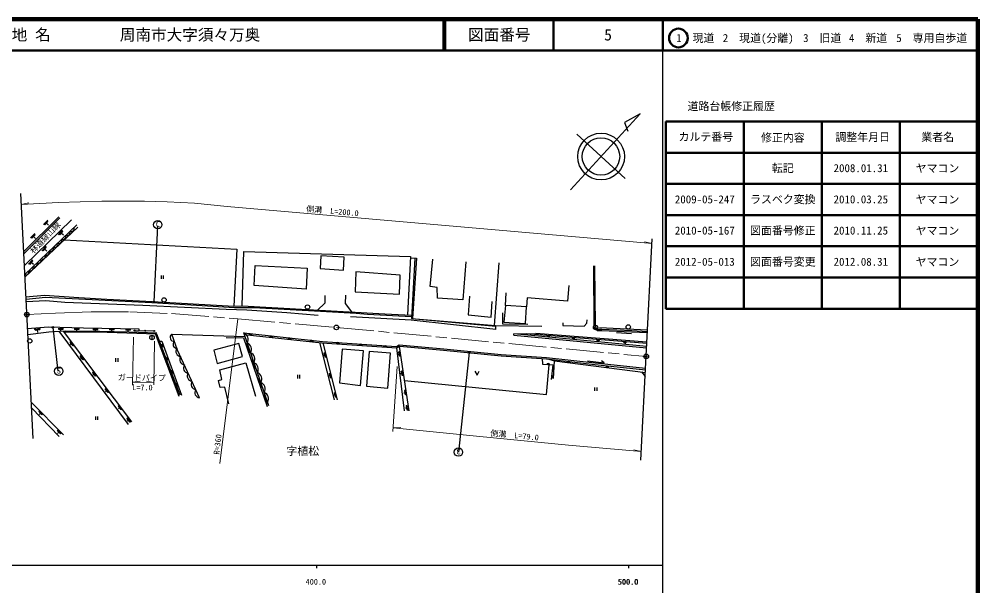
# Model space of a CAD drawing. Units: millimetres at full size, sheet at 1:1000; details may follow other scales. Extents: x 40000 to 680000, y 20000 to 380000.
# Drawn here: x 372764 to 680000, y 198357 to 380000 of the extents above; entities that cross this region are included whole.
import ezdxf
from ezdxf.enums import TextEntityAlignment as Align

# ---------------------------------------------------------------- set-up
doc = ezdxf.new("R2010")
doc.units = ezdxf.units.MM
doc.header["$LTSCALE"] = 1000
doc.header["$PDMODE"] = 32
doc.header["$PDSIZE"] = 500
doc.linetypes.add('CHAIN', pattern=[18.5, 12, -1.5, 3.5, -1.5])
for name, color, linetype, lineweight in [('M-BGD', 7, 'Continuous', 25), ('M-BGD-EXST', 7, 'Continuous', 25), ('M-BMK', 2, 'CHAIN', 13), ('M-BMK-OTRS', 5, 'Continuous', 25), ('M-BMK-SRVR', 3, 'Continuous', 25), ('M-STR-HTXT', 7, 'Continuous', 13), ('M-TTL', 2, 'Continuous', 140), ('M-TTL-BAND', 7, 'Continuous', 25), ('M-TTL-FRAM', 2, 'Continuous', 50), ('M-TTL-LINE', 7, 'Continuous', 50)]:
    doc.layers.add(name, color=color, linetype=linetype, lineweight=lineweight)
for name, color, linetype in [('M-BMK-HTXT', 7, 'Continuous'), ('M-OTRS', 6, 'Continuous'), ('M-TTL-TXT', 7, 'Continuous')]:
    doc.layers.add(name, color=color, linetype=linetype)
doc.styles.add('ＭＳ ゴシック', font='')
doc.styles.get('ＭＳ ゴシック').set_extended_font_data('MS Gothic')

msp = doc.modelspace()

# ---------------------------------------------------------------- hatches: boundary and pattern name
at = {"layer": 'M-BGD'}
for points in [[(446355, 278771), (447341, 278666, 0.82183)], [(453097, 278052), (454082, 277947, 0.82183)], [(458984, 277425), (459969, 277319, 0.82183)], [(466036, 276673), (467021, 276568, 0.82183)], [(542875, 278567), (541887, 278647, 0.82183)], [(550927, 277915), (549939, 277995, 0.82183)], [(558820, 277276), (557832, 277356, 0.82183)], [(567410, 276580), (566422, 276660, 0.82183)], [(419077, 275011), (418734, 275941, 0.82183)], [(445900, 276087), (445362, 275902), (446306, 273142), (446849, 273329)], [(474422, 275966), (475411, 275900, 0.82183)], [(481738, 275477), (482726, 275411, 0.82183)], [(489564, 274954), (490552, 274888, 0.82183)], [(420630, 270804), (420287, 271733, 0.82183)], [(447692, 270880), (447145, 270692), (448090, 267932), (448641, 268122)], [(422193, 266568), (421850, 267498, 0.82183)], [(541833, 269288), (542822, 269227, 0.82183)], [(543678, 268422), (543581, 267436, 0.82183)], [(548425, 269935), (549408, 269811, 0.82183)], [(560735, 268381), (561718, 268257, 0.82183)], [(449764, 264860), (449207, 264668), (450152, 261908), (450713, 262101)], [(543423, 265840), (543325, 264854, 0.82183)], [(423737, 262384), (423394, 263313, 0.82183)], [(451550, 259669), (450986, 259474), (451930, 256714), (452499, 256910)]]:
    msp.add_hatch(color=256, dxfattribs=at).paths.add_polyline_path(points)
at = {"layer": 'M-BGD-EXST'}
for points in [[(415776, 289237, 0.41421), (416115, 289137, 0.41421), (416215, 289476, 1)], [(383329, 281097, 0.41421), (383668, 280997, 0.41421), (383768, 281336, 1)], [(516749, 273027, 0.41421), (517088, 272927, 0.41421), (517188, 273266, 1)]]:
    msp.add_hatch(color=256, dxfattribs=at).paths.add_polyline_path(points)

# ---------------------------------------------------------------- linework, layer by layer
at = {"layer": 'M-BGD'}
for p, q in [((374199, 305439), (385522, 316685)), ((385774, 316274), (374230, 304816)), ((374423, 301016), (389555, 315670)), ((391209, 314039), (374570, 298104)), ((380552, 314140), (381933, 315528)), ((380759, 314094), (381966, 315335)), ((380965, 314080), (381987, 315130)), ((382136, 313963), (381476, 314605)), ((374612, 297286), (391576, 313353)), ((376440, 309884), (377821, 311272)), ((376647, 309838), (377854, 311079)), ((376852, 309823), (377874, 310874)), ((378023, 309707), (377363, 310349)), ((385357, 310901), (386682, 312343)), ((385566, 310863), (386722, 312151)), ((385772, 310856), (386751, 311947)), ((386946, 310787), (386261, 311402)), ((380070, 305764), (381395, 307206)), ((380279, 305726), (381436, 307014)), ((380485, 305719), (381464, 306810)), ((381659, 305650), (380974, 306265)), ((375736, 301455), (377061, 302897)), ((375945, 301417), (377102, 302705)), ((376151, 301411), (377130, 302501)), ((377325, 301341), (376640, 301956)), ((498147, 303461), (500094, 303339)), ((499592, 303371), (498453, 284069)), ((500094, 303339), (498858, 284035)), ((525140, 281834), (526608, 301936)), ((418232, 297861), (418232, 296743)), ((418898, 297861), (418898, 296743)), ((498453, 284069), (525520, 281545)), ((377620, 280648), (379567, 280852)), ((377751, 280482), (379471, 280681)), ((377901, 280340), (379357, 280510)), ((378736, 279511), (378629, 280425)), ((385218, 280803), (386950, 280806)), ((385351, 280646), (386817, 280648)), ((407840, 250114), (385575, 279955)), ((386085, 280187), (386084, 280647)), ((408921, 250929), (386993, 280030)), ((390337, 280785), (392069, 280788)), ((390470, 280628), (391936, 280630)), ((391204, 280169), (391203, 280629)), ((396395, 280682), (398126, 280685)), ((396528, 280525), (397994, 280527)), ((397261, 280066), (397261, 280526)), ((401627, 280636), (403358, 280638)), ((401760, 280478), (403226, 280481)), ((402493, 280019), (402493, 280479)), ((406860, 280550), (408591, 280553)), ((406993, 280393), (408458, 280395)), ((407726, 279934), (407726, 280394)), ((409600, 280214), (416327, 280059)), ((525504, 280542), (525524, 281811)), ((558776, 281176), (574161, 280382)), ((389079, 276661), (390127, 275284)), ((389155, 276860), (390323, 275288)), ((415331, 278651), (415331, 277251)), ((424073, 259094), (416460, 279160)), ((416773, 279150), (424202, 259612)), ((531316, 278759), (531341, 279146)), ((531316, 278759), (573864, 274635)), ((531341, 279146), (538333, 279207)), ((573888, 275090), (531341, 279146)), ((573938, 276051), (535299, 279181)), ((573960, 276495), (538333, 279207)), ((564173, 279532), (569044, 279262)), ((389034, 276460), (389922, 275294)), ((389185, 275655), (389478, 275877)), ((445362, 275902), (445900, 276087)), ((473814, 258031), (469127, 276343)), ((474835, 257953), (470243, 276245)), ((496304, 254482), (493758, 274673)), ((494516, 273561), (494770, 271849)), ((497722, 254479), (494611, 275081)), ((392249, 271967), (393136, 270801)), ((392294, 272168), (393342, 270791)), ((392370, 272366), (393538, 270795)), ((392400, 271161), (392693, 271384)), ((403678, 271297), (403678, 270179)), ((404345, 271297), (404345, 270179)), ((446306, 273142), (446849, 273329)), ((447145, 270692), (447692, 270880)), ((470268, 272248), (470622, 272349)), ((470422, 273054), (470822, 271644)), ((470537, 273225), (471010, 271559)), ((494124, 272628), (494487, 272682)), ((494380, 273407), (494595, 271957)), ((544045, 264789), (544382, 270446)), ((448090, 267932), (448641, 268122)), ((495368, 267332), (495621, 265620)), ((396219, 266752), (397107, 265586)), ((396264, 266953), (397313, 265576)), ((396341, 267151), (397509, 265580)), ((396371, 265946), (396663, 266169)), ((449207, 264668), (449764, 264860)), ((461932, 265944), (461932, 264826)), ((462599, 265944), (462599, 264826)), ((471988, 265636), (472342, 265737)), ((472142, 266442), (472542, 265032)), ((472257, 266612), (472729, 264947)), ((494975, 266399), (495339, 266453)), ((495231, 267178), (495446, 265728)), ((572264, 266926), (573393, 265503)), ((400264, 261457), (401151, 260290)), ((400309, 261658), (401357, 260280)), ((400385, 261856), (401553, 260284)), ((450152, 261908), (450713, 262101)), ((557196, 261940), (557196, 260822)), ((557863, 261940), (557863, 260822)), ((400415, 260651), (400707, 260874)), ((450986, 259474), (451550, 259669)), ((473589, 259476), (473942, 259576)), ((473742, 260281), (474142, 258871)), ((473858, 260452), (474330, 258786)), ((495996, 260204), (496360, 260258)), ((496252, 260983), (496467, 259533)), ((496389, 261137), (496642, 259424)), ((386997, 246724), (376641, 257207)), ((385582, 246275), (376730, 255431)), ((404451, 256001), (405339, 254834)), ((404496, 256202), (405544, 254824)), ((404572, 256400), (405740, 254828)), ((404602, 255195), (404895, 255417)), ((451930, 256714), (452499, 256910)), ((496558, 255365), (496921, 255419)), ((496814, 256144), (497029, 254694)), ((496950, 256298), (497204, 254585)), ((379067, 254244), (380075, 253179)), ((379090, 254449), (380280, 253191)), ((379132, 253297), (379571, 253712)), ((397245, 252669), (397245, 251551)), ((397912, 252669), (397912, 251551)), ((407244, 252039), (408132, 250872)), ((407289, 252240), (408338, 250862)), ((407365, 252438), (408533, 250866)), ((407395, 251233), (407688, 251455)), ((384990, 248144), (385997, 247079)), ((385013, 248349), (386203, 247091)), ((385055, 247197), (385494, 247612))]:
    msp.add_line(p, q, dxfattribs=at)
for points in [[(387218, 309226), (442552, 306266), (441565, 287956)], [(444213, 288065), (444745, 305544), (498169, 303892), (497232, 285186)], [(515869, 302261), (514927, 290034), (506836, 290597), (506685, 293940), (504458, 294295), (505327, 303100)], [(556794, 300933), (556987, 281647), (557035, 281027), (558093, 280251), (559478, 280179), (569056, 279781), (574117, 279520)], [(557197, 300937), (557390, 281664), (557423, 281242), (558235, 280648), (559497, 280582), (569075, 280184), (574137, 279923)], [(548876, 294579), (548532, 289637), (535580, 290632), (535347, 287813), (528592, 288199), (528881, 292232)], [(374932, 290956), (380895, 291540), (391868, 290750), (400843, 290227), (415534, 289460)], [(374968, 290243), (381219, 290841), (415246, 289224), (434912, 287994), (441791, 287563), (447932, 287563), (469315, 286451), (480746, 285792), (484363, 285420), (498493, 284742)], [(468605, 284998), (458550, 285853), (445742, 286703), (439109, 286971), (412429, 288217), (387392, 289182), (381299, 289726), (375010, 289408)], [(415534, 289460), (441565, 287956), (444213, 288065), (489903, 285553), (498515, 285122)], [(470694, 291427), (470686, 288918), (468337, 286739)], [(477315, 291526), (477255, 288840), (479239, 286139)], [(517107, 291166), (516620, 285201), (524054, 284470), (524371, 289486)], [(527700, 285913), (527616, 282375), (535805, 282207)], [(528651, 288195), (528140, 282869), (535049, 282495), (535347, 287813)], [(525504, 280542), (498406, 283479), (478986, 284545)], [(498453, 284069), (525401, 281813), (540225, 281581)], [(547022, 282659), (547033, 281800), (553796, 281632), (554698, 282533), (554771, 283644)], [(375442, 280877), (382039, 281359), (393394, 281022), (411066, 280718), (411118, 280179)], [(375544, 278877), (382229, 279776), (387547, 280060), (398528, 280014), (408056, 279765), (416869, 279446)], [(387207, 279746), (400968, 279653), (416773, 279150)], [(417658, 276822), (418432, 276759), (424797, 259513)], [(430570, 258652), (423538, 273913), (421713, 278978), (445006, 278266)], [(439064, 277933), (444678, 277900), (452218, 255875)], [(452794, 256054), (444753, 279422), (469932, 276730), (493648, 275023), (494516, 275561), (508819, 274316), (527241, 272559), (541787, 271559), (556369, 269924), (573527, 268100)], [(444924, 278924), (469717, 276280), (493758, 274673), (494712, 275129), (508793, 273908), (527202, 272090), (541745, 271091), (556318, 269457), (573477, 267633)], [(476268, 274201), (475449, 263476), (482133, 262580), (483155, 273683), (476268, 274209)], [(540374, 271185), (540440, 269374), (543752, 269170), (543290, 264493)], [(542462, 271010), (544382, 270446), (573459, 266775)], [(554871, 270482), (560228, 269884), (559414, 270483)], [(439964, 256741), (438636, 262091), (437221, 261935), (436651, 264142), (437704, 264521), (437057, 267631), (445398, 269864), (448468, 259145)], [(496263, 264143), (541715, 259656), (542583, 269242)], [(518779, 267207), (519495, 265912), (520211, 267207)]]:
    msp.add_lwpolyline(points, dxfattribs=at)
for points in [[(469197, 300050), (476717, 299574), (476942, 303681), (469398, 304157)], [(465110, 300210), (464784, 293406), (448122, 294671), (448401, 301086)], [(480610, 299003), (480429, 292609), (494637, 291838), (494883, 297961)], [(435140, 273866), (436236, 269618), (444325, 271833), (443168, 276043)], [(484035, 262373), (490912, 261703), (491767, 272893), (484959, 273455)]]:
    msp.add_lwpolyline(points, close=True, dxfattribs=at)
for centre, radius in [((419208, 290012), 700), ((465169, 287722), 700), ((409772, 280210), 150), ((413182, 280131), 150), ((416030, 280066), 150), ((557487, 281157), 700), ((567963, 281344), 700), ((376147, 276869), 700), ((415331, 277951), 700)]:
    msp.add_circle(centre, radius, dxfattribs=at)
for centre, radius, start, end in [((386730, 310376), 1015, 250.22815, 17.29389), ((388043, 311634), 1015, 250.22815, 17.29389), ((389356, 312891), 1015, 250.22815, 17.29389), ((384104, 307862), 1015, 250.22815, 17.29389), ((385417, 309119), 1015, 250.22815, 17.29389), ((380166, 304089), 1015, 250.22815, 17.29389), ((381479, 305347), 1015, 250.22815, 17.29389), ((382791, 306604), 1015, 250.22815, 17.29389), ((377540, 301575), 1015, 250.22815, 17.29389), ((378853, 302832), 1015, 250.22815, 17.29389), ((374914, 299060), 1015, 250.22815, 17.29389), ((376227, 300317), 1015, 250.22815, 17.29389), ((422362, 277941), 1224, 122.0485, 277.58129), ((423322, 275754), 1259, 129.34064, 270.28915), ((443895, 277351), 2241, 330.47577, 67.50212), ((446838, 278621), 505, 5.08465, 162.74284), ((453579, 277902), 505, 5.08465, 162.74284), ((459466, 277275), 505, 5.08465, 162.74284), ((466518, 276523), 505, 5.08465, 162.74284), ((542389, 278705), 505, 186.54066, 344.19885), ((550441, 278052), 505, 186.54066, 344.19885), ((558334, 277413), 505, 186.54066, 344.19885), ((566924, 276717), 505, 186.54066, 344.19885), ((418997, 275510), 505, 121.42794, 279.08613), ((424653, 273493), 1661, 142.90277, 264.47687), ((444988, 274176), 2241, 330.47577, 67.50212), ((474910, 275835), 505, 7.34752, 165.00571), ((482225, 275346), 505, 7.34752, 165.00571), ((490052, 274823), 505, 7.34752, 165.00571), ((420550, 271302), 505, 121.42794, 279.08613), ((425889, 270884), 1691, 145.59344, 263.88563), ((446080, 271001), 2241, 330.47577, 67.50212), ((422113, 267067), 505, 121.42794, 279.08613), ((427104, 268246), 1691, 145.59344, 263.88563), ((447173, 267826), 2241, 330.47577, 67.50212), ((542322, 269160), 505, 7.65787, 165.31606), ((543532, 267939), 505, 275.52196, 73.18015), ((548904, 269776), 505, 3.97645, 161.63464), ((561214, 268222), 505, 3.97645, 161.63464), ((428320, 265609), 1691, 145.59344, 263.88563), ((448265, 264651), 2241, 330.47577, 67.50212), ((543277, 265356), 505, 275.52196, 73.18015), ((423658, 262882), 505, 121.42794, 279.08613), ((429535, 262971), 1691, 145.59344, 263.88563), ((430750, 260334), 1691, 145.59344, 263.88563), ((449358, 261476), 2241, 330.47577, 67.50212), ((450451, 258301), 2241, 330.47577, 67.50212)]:
    msp.add_arc(centre, radius, start, end, dxfattribs=at)
at = {"layer": 'M-BGD-EXST'}
for p, q in [((415996, 289356), (417199, 313701)), ((383549, 281216), (385194, 267195)), ((516969, 273146), (513562, 241192))]:
    msp.add_line(p, q, dxfattribs=at)
for centre, radius in [((417187, 314125), 1350), ((415996, 289356), 250), ((383549, 281216), 250), ((516969, 273146), 250), ((385457, 267153), 1350), ((513529, 241239), 1350)]:
    msp.add_circle(centre, radius, dxfattribs=at)
at = {"layer": 'M-BMK'}
msp.add_lwpolyline([(375219, 285285), (384360, 285749), (395841, 286187), (408214, 286159), (421576, 285633), (442789, 283926), (474430, 281205), (573722, 271881)], dxfattribs=at)
at = {"layer": 'M-BMK-OTRS'}
for p, q in [((377228, 245612), (373253, 324119)), ((572003, 238587), (575672, 309639))]:
    msp.add_line(p, q, dxfattribs=at)
at = {"layer": 'M-BMK-SRVR'}
for p, q in [((549423, 325305), (571755, 349640)), ((571755, 349640), (566792, 346904)), ((566792, 346904), (567858, 344099)), ((551490, 343087), (566963, 328889))]:
    msp.add_line(p, q, dxfattribs=at)
for centre, radius in [((559258, 335959), 7500), ((559226, 335988), 6000), ((375219, 285285), 750), ((474430, 281205), 750), ((573722, 271881), 750)]:
    msp.add_circle(centre, radius, dxfattribs=at)
at = {"layer": 'M-OTRS'}
for p in [(375219, 285285), (573722, 271881)]:
    msp.add_point(p, dxfattribs=at)
at = {"layer": 'M-STR-HTXT'}
for p, q in [((373431, 320615), (375841, 321079)), ((575592, 308087), (573199, 308638)), ((437048, 237557), (442789, 283926)), ((409353, 278060), (409047, 262631)), ((415952, 262735), (416177, 276796)), ((493895, 268678), (492533, 247787)), ((409067, 263654), (411504, 263957)), ((409067, 263654), (415965, 263544)), ((415965, 263544), (413539, 263924)), ((492611, 248978), (495064, 249080)), ((572147, 241368), (569756, 241925))]:
    msp.add_line(p, q, dxfattribs=at)
for points in [[(575592, 308087), (439419, 319975), (428943, 321018), (420241, 321404), (412877, 321706), (399288, 321645), (385331, 321217), (373431, 320615)], [(492611, 248978), (519364, 246348), (548851, 243449), (572147, 241368)]]:
    msp.add_lwpolyline(points, dxfattribs=at)
at = {"layer": 'M-TTL'}
for p, q in [((680000, 380000), (40000, 380000)), ((680000, 20000), (680000, 380000))]:
    msp.add_line(p, q, dxfattribs=at)
at = {"layer": 'M-TTL-BAND'}
for p, q in [((579000, 20000), (579000, 370000)), ((40000, 205000), (579000, 205000)), ((468000, 205000), (468000, 204000)), ((568000, 205000), (568000, 204000))]:
    msp.add_line(p, q, dxfattribs=at)
at = {"layer": 'M-TTL-FRAM'}
for p, q in [((580000, 347197), (580000, 287197)), ((580000, 347197), (680000, 347197)), ((580000, 287197), (680000, 287197))]:
    msp.add_line(p, q, dxfattribs=at)
at = {"layer": 'M-TTL-LINE'}
for p, q in [((508747, 380000), (508747, 370000)), ((509247, 380000), (509247, 370000)), ((543997, 380000), (543997, 370000)), ((579000, 380000), (579000, 370000)), ((40000, 370000), (680000, 370000)), ((605000, 347197), (605000, 287197)), ((630000, 347197), (630000, 287197)), ((655000, 347197), (655000, 287197)), ((580000, 337197), (680000, 337197)), ((580000, 327197), (680000, 327197)), ((580000, 317197), (680000, 317197)), ((580000, 307197), (680000, 307197)), ((580000, 297197), (680000, 297197))]:
    msp.add_line(p, q, dxfattribs=at)
msp.add_circle((584031, 373958), 3000, dxfattribs=at)

# ---------------------------------------------------------------- texts
at = {"layer": 'M-BGD-EXST', "style": 'ＭＳ ゴシック'}
for s, p in [('C', (416532, 312833)), ('S', (384802, 265861)), ('C', (512874, 239947))]:
    msp.add_text(s, height=1833, rotation=358.508, dxfattribs=at).set_placement(p, align=Align.BOTTOM_LEFT)
at = {"layer": 'M-BMK-HTXT', "style": 'ＭＳ ゴシック'}
for s, p in [('ラスベク変換', (617500, 322245)), ('図面番号修正', (617500, 312245)), ('図面番号変更', (617500, 302245))]:
    msp.add_text(s, height=2566, dxfattribs=at).set_placement(p, align=Align.MIDDLE_CENTER)
msp.add_text('林道緑山線', height=1833, rotation=46.205, dxfattribs=at).set_placement((377732, 304301), align=Align.BOTTOM_LEFT)
msp.add_text('字植松', height=2566, dxfattribs=at).set_placement((458405, 239513), align=Align.BOTTOM_LEFT)
at = {"layer": 'M-STR-HTXT', "style": 'ＭＳ ゴシック'}
for s, rotation, p in [('側溝\u3000L=200.0', 355.011, (464639, 317773)), ('ガードパイプ', 359.082, (404354, 263730)), ('L=7.0', 359.082, (408974, 260549)), ('R=360', 82.942, (437387, 240293)), ('側溝\u3000L=79.0', 354.385, (523656, 245926))]:
    msp.add_text(s, height=1833, rotation=rotation, dxfattribs=at).set_placement(p, align=Align.BOTTOM_LEFT)
at = {"layer": 'M-TTL-BAND', "style": 'ＭＳ ゴシック'}
for s, p in [('400.0', (467844, 198195)), ('500.0', (567844, 198195)), ('500.0', (568000, 198195))]:
    msp.add_text(s, height=1833, dxfattribs=at).set_placement(p, align=Align.BOTTOM_CENTER)
at = {"layer": 'M-TTL-TXT', "style": 'ＭＳ ゴシック'}
for s, p in [('地 名', (370380, 375000)), ('周南市大字須々万奥', (405024, 375000))]:
    msp.add_text(s, height=3666, dxfattribs=at).set_placement(p, align=Align.MIDDLE_LEFT)
for s, height, p in [('図面番号', 3666, (526622, 375000)), ('5', 3666, (561497, 375000)), ('1\u3000現道', 2566, (589448, 373958)), ('2\u3000現道(分離)', 2566, (609619, 373958)), ('3\u3000旧道', 2566, (630121, 373958)), ('4\u3000新道', 2566, (644824, 373958)), ('5\u3000専用自歩道', 2566, (665228, 373958)), ('道路台帳修正履歴', 2566, (600968, 352113)), ('カルテ番号', 2566, (592839, 342277)), ('修正内容', 2566, (617509, 342023)), ('調整年月日', 2566, (643089, 342197)), ('業者名', 2566, (667134, 342197)), ('転記', 2566, (617500, 332245)), ('2008.01.31', 2566, (642500, 332245)), ('ヤマコン', 2566, (667077, 332189)), ('2009-05-247', 2566, (592500, 322245)), ('2010.03.25', 2566, (642500, 322245)), ('ヤマコン', 2566, (667077, 322189)), ('2010-05-167', 2566, (592500, 312245)), ('2010.11.25', 2566, (642500, 312245)), ('ヤマコン', 2566, (667077, 312189)), ('2012-05-013', 2566, (592500, 302245)), ('2012.08.31', 2566, (642500, 302245)), ('ヤマコン', 2566, (667077, 302189))]:
    msp.add_text(s, height=height, dxfattribs=at).set_placement(p, align=Align.MIDDLE_CENTER)

doc.saveas('drawing.dxf')
